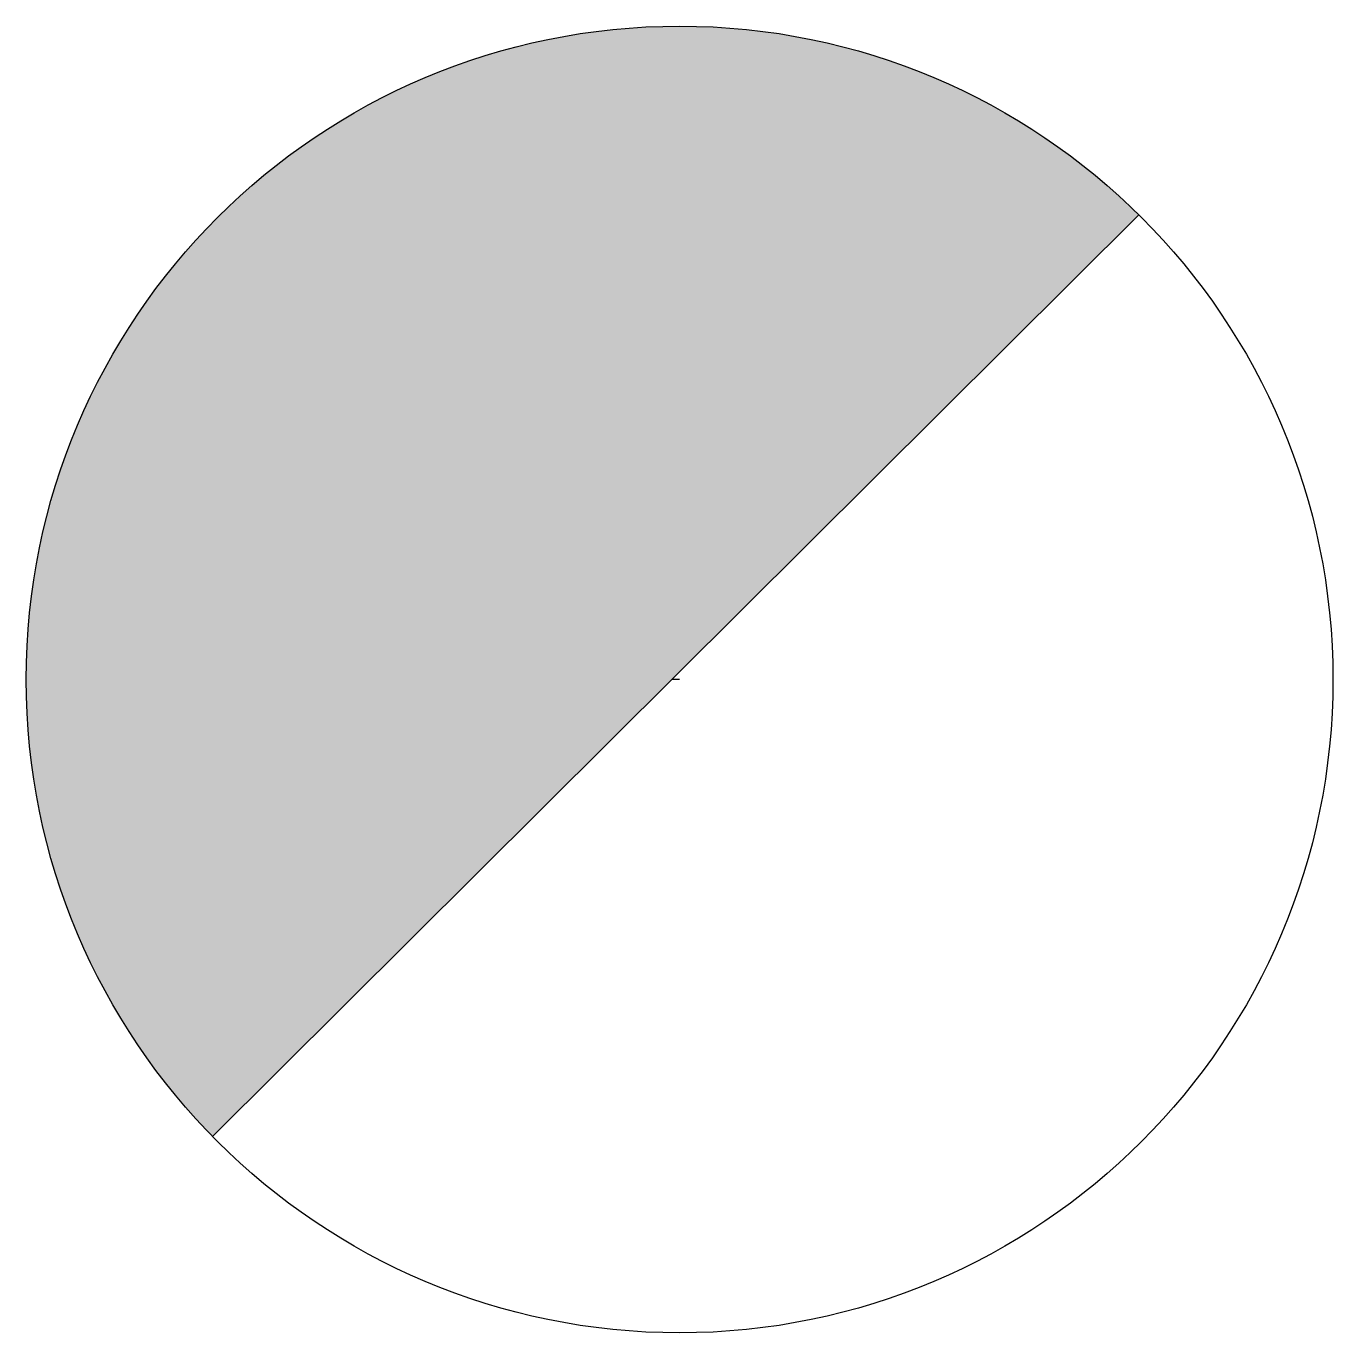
# Model space of a CAD drawing. Header units: millimetres. Extents: x -0.64 to 0.66, y -0.65 to 0.65.
import ezdxf

# ---------------------------------------------------------------- set-up
doc = ezdxf.new("R2010")
doc.units = ezdxf.units.MM
doc.layers.add('Dibujo', color=7, linetype='Continuous')

msp = doc.modelspace()

# ---------------------------------------------------------------- hatches: boundary and pattern name
at = {"layer": 'Dibujo'}
h = msp.add_hatch(color=256, dxfattribs=at)
h.dxf.hatch_style = 1
h.paths.add_polyline_path([(0.4646, 0.4624, 0.666007), (-0.6422, 0, 0.196102), (-0.4568, -0.4546)])

# ---------------------------------------------------------------- linework, layer by layer
for p, q in [((-0.4568, -0.4546), (0.4646, 0.4624)), ((0.0078, 0), (0, 0))]:
    msp.add_line(p, q, dxfattribs=at)
msp.add_circle((0.0078, 0), 0.65, dxfattribs=at)

doc.saveas('drawing.dxf')
